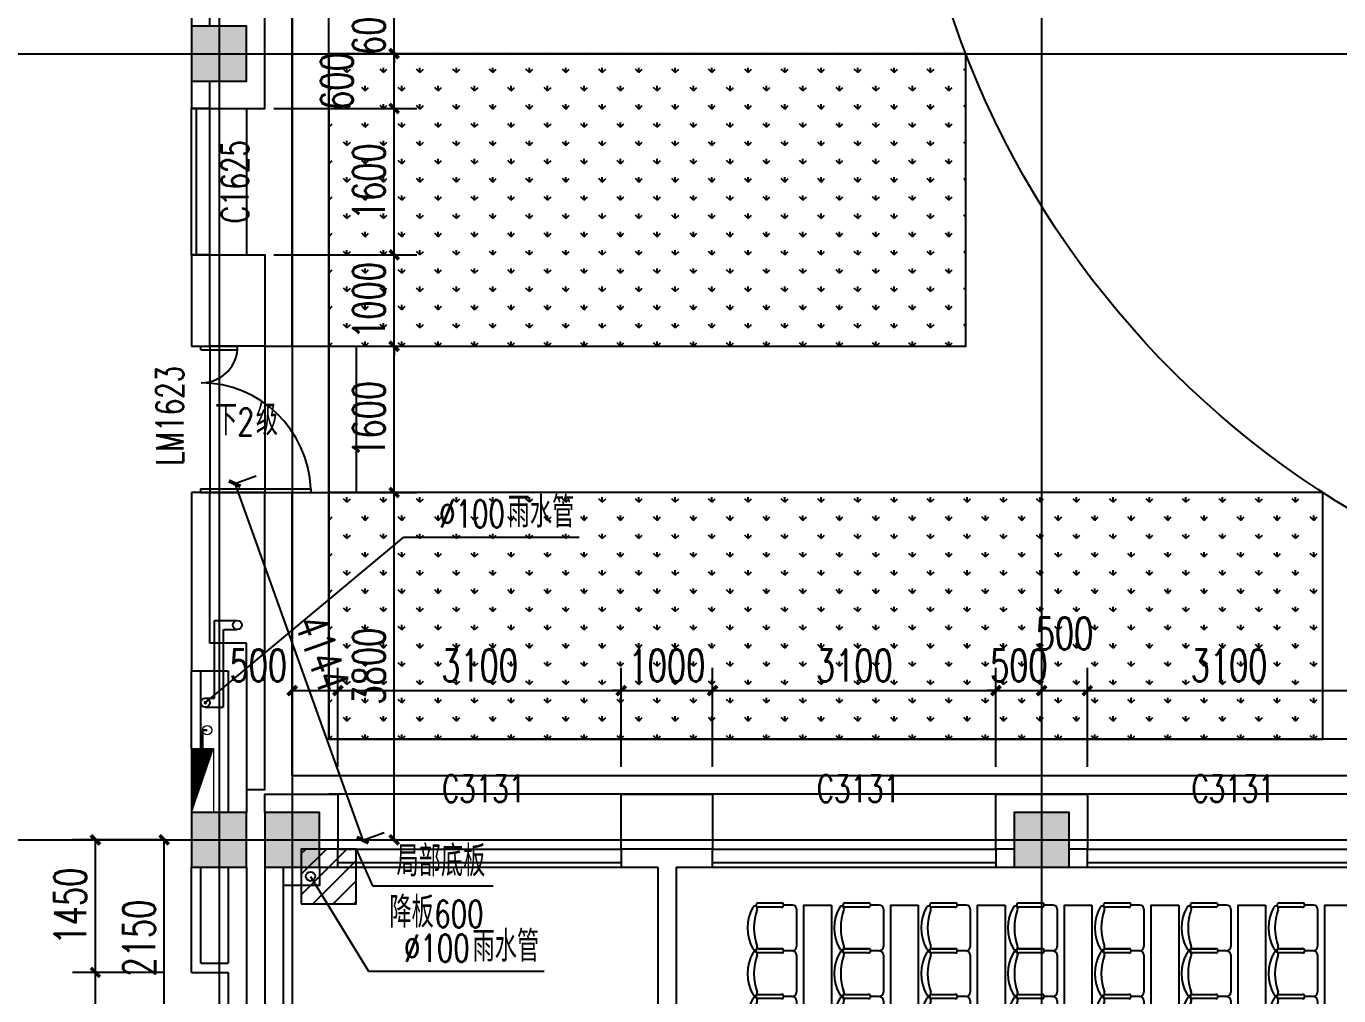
# Model space of a CAD drawing. Header units: millimetres. Extents: x 0 to 118900, y 0 to 84100.
# Drawn here: x 26188 to 40548, y 28085 to 38690 of the extents above; entities that cross this region are included whole.
import ezdxf

# ---------------------------------------------------------------- set-up
doc = ezdxf.new("R2010")
doc.units = ezdxf.units.MM
doc.linetypes.add('DASH', pattern=[0.35, 0.25, -0.1])
doc.linetypes.add('DOTE', pattern=[2.42, 2, -0.2, 0.02, -0.2])
for name, color, linetype in [('0-PAVE', 156, 'Continuous'), ('COLUMN', 2, 'Continuous'), ('DIM_LEAD', 3, 'Continuous'), ('DIM_SYMB', 3, 'Continuous'), ('DOOR', 4, 'Continuous'), ('DOTE', 1, 'DOTE'), ('EVTR', 6, 'Continuous'), ('FACADE OUTER SKIN', 6, 'Continuous'), ('FUR', 36, 'Continuous'), ('PUB_DIM', 3, 'Continuous'), ('PUB_HATCH', 8, 'Continuous'), ('PUB_TEXT', 7, 'Continuous'), ('RD-侧石线', 9, 'Continuous'), ('SEE', 5, 'Continuous'), ('STAIR', 201, 'Continuous'), ('SURFACE', 6, 'Continuous'), ('TREE4', 66, 'Continuous'), ('WALL', 2, 'Continuous'), ('WINDOW', 4, 'Continuous'), ('WINDOW_TEXT', 7, 'Continuous'), ('排水', 7, 'Continuous')]:
    doc.layers.add(name, color=color, linetype=linetype)
for name, color, linetype, lineweight in [('S-XIAO', 30, 'Continuous', 15), ('S-XP', 1, 'Continuous', 30), ('S-XP-lg', 30, 'Continuous', 15)]:
    doc.layers.add(name, color=color, linetype=linetype, lineweight=lineweight)
doc.styles.add('_TCH_DIM', font='SIMPLEX', dxfattribs={"bigfont": 'GBCBIG'})
doc.styles.add('_TCH_WINDOW', font='SIMPLEX', dxfattribs={"height": 3.5, "bigfont": 'GBCBIG'})
doc.styles.add('DIM_FONT', font='SIMPLEX', dxfattribs={"width": 0.7, "bigfont": 'GBCBIG'})
doc.dimstyles.new('_TCH_ARCH&&100', dxfattribs={"dimtxt": 350, "dimasz": 100, "dimexe": 250, "dimexo": 300, "dimgap": 100, "dimtad": 1, "dimdec": 0, "dimzin": 0, "dimdsep": 46, "dimtxsty": 'DIM_FONT', "dimblk": 'ARCHTICK', "dimcen": 0.09, "dimclrt": 7, "dimazin": 2, "dimtfac": 1, "dimtdec": 0, "dimtix": 1, "dimtmove": 2, "dimatfit": 3, "dimldrblk": 'ARCHTICK', "dimfxl": 1, "dimtolj": 1, "dimtzin": 0, "dimarcsym": 0})

# ---------------------------------------------------------------- blocks, each defined once
blk = doc.blocks.new('A$C2A1F14C1')
for p, q in [((0, -170), (0, 170)), ((39, 209), (117, 209)), ((137, 228), (351, 228)), ((351, 189), (137, 189)), ((39, -209), (117, -209)), ((137, -189), (351, -189)), ((351, -228), (137, -228))]:
    blk.add_line(p, q)
for centre, radius, start, end in [((39, 170), 39, 90, 180), ((137, 209), 19.5, 90, 270), ((351, 209), 19.5, 270, 90), ((381, 178), 21.9, 31.8908, 201.2393), ((-116, 0), 506, 340.4246, 19.5754), ((68, 0), 382, 330.2912, 29.7088), ((39, -170), 39, 180, 270), ((137, -209), 19.5, 90, 270), ((351, -209), 19.5, 270, 90), ((381, -178), 21.9, 158.7607, 328.1092)]:
    blk.add_arc(centre, radius, start, end)
blk = doc.blocks.new('80 SEATS')
at = {"layer": 'FUR'}
for points in [[(1068065, 1663756), (1068065, 1662256), (1067765, 1662256), (1067765, 1663756), (1068065, 1663756)], [(1069015, 1663756), (1069015, 1662256), (1068715, 1662256), (1068715, 1663756), (1069015, 1663756)], [(1069965, 1663756), (1069965, 1662256), (1069665, 1662256), (1069665, 1663756), (1069965, 1663756)], [(1070915, 1663756), (1070915, 1662256), (1070615, 1662256), (1070615, 1663756), (1070915, 1663756)], [(1071865, 1663756), (1071865, 1662256), (1071565, 1662256), (1071565, 1663756), (1071865, 1663756)], [(1072815, 1663756), (1072815, 1662256), (1072515, 1662256), (1072515, 1663756), (1072815, 1663756)], [(1073765, 1663756), (1073765, 1662256), (1073465, 1662256), (1073465, 1663756), (1073765, 1663756)], [(1074715, 1663756), (1074715, 1662256), (1074415, 1662256), (1074415, 1663756), (1074715, 1663756)], [(1075665, 1663756), (1075665, 1662256), (1075365, 1662256), (1075365, 1663756), (1075665, 1663756)], [(1069015, 1659356), (1069015, 1661356), (1068715, 1661356), (1068715, 1659356), (1069015, 1659356)], [(1069965, 1659356), (1069965, 1661356), (1069665, 1661356), (1069665, 1659356), (1069965, 1659356)], [(1070915, 1659356), (1070915, 1661356), (1070615, 1661356), (1070615, 1659356), (1070915, 1659356)], [(1071865, 1659356), (1071865, 1661356), (1071565, 1661356), (1071565, 1659356), (1071865, 1659356)], [(1072815, 1659356), (1072815, 1661356), (1072515, 1661356), (1072515, 1659356), (1072815, 1659356)], [(1073765, 1659356), (1073765, 1661356), (1073465, 1661356), (1073465, 1659356), (1073765, 1659356)], [(1074715, 1659356), (1074715, 1661356), (1074415, 1661356), (1074415, 1659356), (1074715, 1659356)], [(1075665, 1659356), (1075665, 1661356), (1075365, 1661356), (1075365, 1659356), (1075665, 1659356)], [(1077565, 1659332), (1077565, 1661379), (1076965, 1661379), (1076965, 1659332), (1077565, 1659332)], [(1069015, 1657456), (1069015, 1658456), (1068715, 1658456), (1068715, 1657456), (1069015, 1657456)], [(1069965, 1656956), (1069965, 1658456), (1069665, 1658456), (1069665, 1656956), (1069965, 1656956)], [(1070915, 1656956), (1070915, 1658456), (1070615, 1658456), (1070615, 1656956), (1070915, 1656956)], [(1071865, 1656956), (1071865, 1658456), (1071565, 1658456), (1071565, 1656956), (1071865, 1656956)], [(1072815, 1656956), (1072815, 1658456), (1072515, 1658456), (1072515, 1656956), (1072815, 1656956)], [(1073765, 1656956), (1073765, 1658456), (1073465, 1658456), (1073465, 1656956), (1073765, 1656956)], [(1074715, 1656956), (1074715, 1658456), (1074415, 1658456), (1074415, 1656956), (1074715, 1656956)], [(1075665, 1656956), (1075665, 1658456), (1075365, 1658456), (1075365, 1656956), (1075665, 1656956)]]:
    blk.add_lwpolyline(points, dxfattribs=at)
for points in [[(1077465, 1662794), (1078465, 1662794), (1078465, 1657917), (1077465, 1657917), (1076965, 1658417), (1076965, 1662294)], [(1078365, 1658356), (1078365, 1662356), (1078465, 1662356), (1078465, 1658356)]]:
    blk.add_lwpolyline(points, close=True, dxfattribs=at)
at = {"layer": 'SEE', "linetype": 'DASH'}
for p, q in [((1078465, 1658356), (1075117, 1664156)), ((1078465, 1662356), (1074976, 1656256))]:
    blk.add_line(p, q, dxfattribs=at)
at = {"layer": 'SEE'}
blk.add_lwpolyline([(1074765, 1658856), (1074765, 1658706), (1074365, 1658706), (1074365, 1659006), (1074765, 1659006), (1074765, 1658856), (1078365, 1659871), (1078365, 1657840)], close=True, dxfattribs=at)
at = {"layer": 'FUR', "extrusion": (0, 0, -1), "xscale": -1.198432564735413, "yscale": 1.198432445181377, "zscale": -1.198432564735413, "rotation": 180}
for p in [(-1067685, 1663506), (-1068635, 1663506), (-1069585, 1663506), (-1070535, 1663506), (-1071485, 1663506), (-1072435, 1663506), (-1073385, 1663506), (-1074335, 1663506), (-1075285, 1663506), (-1067685, 1663006), (-1068635, 1663006), (-1069585, 1663006), (-1070535, 1663006), (-1071485, 1663006), (-1072435, 1663006), (-1073385, 1663006), (-1074335, 1663006), (-1075285, 1663006), (-1067685, 1662506), (-1068635, 1662506), (-1069585, 1662506), (-1070535, 1662506), (-1071485, 1662506), (-1072435, 1662506), (-1073385, 1662506), (-1074335, 1662506), (-1075285, 1662506)]:
    blk.add_blockref('A$C2A1F14C1', p, dxfattribs=at)
at = {"layer": 'FUR', "xscale": -1.198432564735413, "yscale": 1.198432445181377, "zscale": 1.198432564735413}
for p in [(1068635, 1661106), (1069585, 1661106), (1070535, 1661106), (1071485, 1661106), (1072435, 1661106), (1073385, 1661106), (1074335, 1661106), (1075285, 1661106), (1068635, 1660606), (1069585, 1660606), (1070535, 1660606), (1071485, 1660606), (1072435, 1660606), (1073385, 1660606), (1074335, 1660606), (1075285, 1660606), (1068635, 1660106), (1069585, 1660106), (1070535, 1660106), (1071485, 1660106), (1072435, 1660106), (1073385, 1660106), (1074335, 1660106), (1075285, 1660106), (1068635, 1659629), (1069585, 1659629), (1070535, 1659629), (1071485, 1659629), (1072435, 1659629), (1073385, 1659629), (1074335, 1659629), (1075285, 1659629), (1068635, 1658206), (1069585, 1658206), (1070535, 1658206), (1071485, 1658206), (1072435, 1658206), (1073385, 1658206), (1074335, 1658206), (1075285, 1658206), (1068635, 1657706), (1069585, 1657706), (1070535, 1657706), (1071485, 1657706), (1072435, 1657706), (1073385, 1657706), (1074335, 1657706), (1075285, 1657706), (1069585, 1657206), (1070535, 1657206), (1071485, 1657206), (1072435, 1657206), (1073385, 1657206), (1074335, 1657206), (1075285, 1657206)]:
    blk.add_blockref('A$C2A1F14C1', p, dxfattribs=at)
blk = doc.blocks.new('WATER PIPE 05')
at = {"layer": 'EVTR', "ltscale": 20}
for centre in [(519164, 828551), (520314, 826651)]:
    blk.add_circle(centre, 50, dxfattribs=at)
at = {"layer": 'SURFACE', "ltscale": 20}
blk.add_lwpolyline([(520414, 826751), (520414, 826551), (520014, 826551)], dxfattribs=at)
blk = doc.blocks.new('AXIS-NET-07')
at = {"layer": 'DOTE'}
for p, q in [((735344, 1612362.8), (735344, 1540152.8)), ((736144, 1612362.8), (736144, 1540152.8)), ((744344, 1612362.8), (744344, 1540152.8)), ((716444, 1572652.8), (796144, 1572652.8)), ((716444, 1564052.8), (796044, 1564052.8))]:
    blk.add_line(p, q, dxfattribs=at)
blk = doc.blocks.new('_FZH')
blk.add_lwpolyline([(-0.5, -0.5), (0.5, -0.5), (0.5, 0.5), (-0.5, 0.5)], close=True)
at = {"layer": 'PUB_HATCH'}
blk.add_solid([(-0.5, -0.5), (0.5, -0.5), (-0.5, 0.5), (0.5, 0.5)], dxfattribs=at)
blk = doc.blocks.new('$WINLIB2D$00000004')
at = {"color": 0}
for points in [[(-0.5, 0.5), (-0.5, -0.5)], [(-0.5, 0.5), (0.5, 0.5)], [(0.5, -0.5), (0.5, 0.5)], [(-0.5, 0.2406), (0.5, 0.2406)], [(-0.5, -0.5), (0.5, -0.5)]]:
    blk.add_lwpolyline(points, dxfattribs=at)
blk = doc.blocks.new('$DorLib2D$00000225')
at = {"color": 0}
for p, q in [((0.475, -0.0014), (0.475, 0.7521)), ((0.475, 0.7521), (0.5, 0.7521)), ((0.5, -0.0014), (0.5, 0.7521)), ((-0.5, 0), (-0.5, 0.252)), ((-0.475, 0.252), (-0.5, 0.252)), ((-0.475, 0), (-0.475, 0.252)), ((-0.475, 0), (-0.5, 0)), ((0.475, -0.0014), (0.5, -0.0014))]:
    blk.add_line(p, q, dxfattribs=at)
for centre, radius, start, end in [((0.5046, -0.0019), 0.7546, 92.24927, 179.72377), ((-0.5008, 0.0026), 0.2508, 359.78987, 84.09744)]:
    blk.add_arc(centre, radius, start, end, dxfattribs=at)
blk = doc.blocks.new('_ArchTick')
at = {"color": 0, "linetype": 'ByBlock', "const_width": 0.4}
blk.add_lwpolyline([(-0.5, -0.5), (0.5, 0.5)], dxfattribs=at)
blk = doc.blocks.new('*D461')
at = {"layer": 'Defpoints', "color": 0, "transparency": 16777216}
for p in [(27697, 29790), (27998, 29790), (27998, 27640)]:
    blk.add_point(p, dxfattribs=at)
at = {"layer": 'PUB_DIM', "color": 0, "lineweight": -2, "transparency": 16777216}
for p, q in [((27698, 29790), (27447, 29790)), ((27697, 27640), (27697, 29790)), ((27698, 27640), (27447, 27640))]:
    blk.add_line(p, q, dxfattribs=at)
at = {"layer": 'PUB_DIM', "color": 0, "lineweight": -2, "transparency": 16777216, "xscale": 100, "yscale": 100, "zscale": 100}
for p, rotation in [((27697, 29790), 90), ((27697, 27640), 270)]:
    blk.add_blockref('_ArchTick', p, dxfattribs=dict(at, rotation=rotation))
at = {"layer": 'PUB_DIM', "color": 7, "transparency": 16777216, "insert": (27422, 28715), "char_height": 350, "attachment_point": 5, "rotation": 90, "style": 'DIM_FONT'}
blk.add_mtext('\\A1;2150', dxfattribs=at)
blk = doc.blocks.new('*D488')
at = {"layer": 'Defpoints', "color": 0, "transparency": 16777216}
for p in [(28198, 33590), (29869, 29787), (29598, 29690)]:
    blk.add_point(p, dxfattribs=at)
at = {"layer": 'PUB_DIM', "color": 0, "lineweight": -2, "transparency": 16777216}
for p, q in [((28480, 33691), (28705, 33772)), ((28469, 33687), (29869, 29787)), ((29880, 29791), (30105, 29872))]:
    blk.add_line(p, q, dxfattribs=at)
at = {"layer": 'PUB_DIM', "color": 0, "lineweight": -2, "transparency": 16777216, "xscale": 100, "yscale": 100, "zscale": 100}
for p, rotation in [((28469, 33687), 109.746836555789), ((29869, 29787), 289.746836555789)]:
    blk.add_blockref('_ArchTick', p, dxfattribs=dict(at, rotation=rotation))
at = {"layer": 'PUB_DIM', "color": 7, "transparency": 16777216, "insert": (29428, 31830), "char_height": 350, "attachment_point": 5, "rotation": 289.7468, "style": 'DIM_FONT'}
blk.add_mtext('\\A1;4144', dxfattribs=at)
blk = doc.blocks.new('*D489')
at = {"layer": 'Defpoints', "color": 0, "transparency": 16777216}
for p in [(28598, 33590), (30213, 33590), (28598, 29790)]:
    blk.add_point(p, dxfattribs=at)
at = {"layer": 'PUB_DIM', "color": 0, "lineweight": -2, "transparency": 16777216}
for p, q in [((28898, 33590), (30463, 33590)), ((30213, 29790), (30213, 33590)), ((28898, 29790), (30463, 29790))]:
    blk.add_line(p, q, dxfattribs=at)
at = {"layer": 'PUB_DIM', "color": 0, "lineweight": -2, "transparency": 16777216, "xscale": 100, "yscale": 100, "zscale": 100}
for p, rotation in [((30213, 33590), 90), ((30213, 29790), 270)]:
    blk.add_blockref('_ArchTick', p, dxfattribs=dict(at, rotation=rotation))
at = {"layer": 'PUB_DIM', "color": 7, "transparency": 16777216, "insert": (29938, 31690), "char_height": 350, "attachment_point": 5, "rotation": 90, "style": 'DIM_FONT'}
blk.add_mtext('\\A1;3800', dxfattribs=at)
blk = doc.blocks.new('*D490')
at = {"layer": 'Defpoints', "color": 0, "transparency": 16777216}
for p in [(28598, 35190), (30213, 35190), (28598, 33590)]:
    blk.add_point(p, dxfattribs=at)
at = {"layer": 'PUB_DIM', "color": 0, "lineweight": -2, "transparency": 16777216}
for p, q in [((28898, 35190), (30463, 35190)), ((30213, 33590), (30213, 35190)), ((28898, 33590), (30463, 33590))]:
    blk.add_line(p, q, dxfattribs=at)
at = {"layer": 'PUB_DIM', "color": 0, "lineweight": -2, "transparency": 16777216, "xscale": 100, "yscale": 100, "zscale": 100}
for p, rotation in [((30213, 35190), 90), ((30213, 33590), 270)]:
    blk.add_blockref('_ArchTick', p, dxfattribs=dict(at, rotation=rotation))
at = {"layer": 'PUB_DIM', "color": 7, "transparency": 16777216, "insert": (29938, 34390), "char_height": 350, "attachment_point": 5, "rotation": 90, "style": 'DIM_FONT'}
blk.add_mtext('\\A1;1600', dxfattribs=at)
blk = doc.blocks.new('*D491')
at = {"layer": 'Defpoints', "color": 0, "transparency": 16777216}
for p in [(28598, 36190), (30213, 36190), (28598, 35190)]:
    blk.add_point(p, dxfattribs=at)
at = {"layer": 'PUB_DIM', "color": 0, "lineweight": -2, "transparency": 16777216}
for p, q in [((28898, 36190), (30463, 36190)), ((30213, 36190), (30213, 36290)), ((30213, 35190), (30213, 36190)), ((28898, 35190), (30463, 35190)), ((30213, 35190), (30213, 35090))]:
    blk.add_line(p, q, dxfattribs=at)
at = {"layer": 'PUB_DIM', "color": 0, "lineweight": -2, "transparency": 16777216, "xscale": 100, "yscale": 100, "zscale": 100}
for p, rotation in [((30213, 36190), 270), ((30213, 35190), 90)]:
    blk.add_blockref('_ArchTick', p, dxfattribs=dict(at, rotation=rotation))
at = {"layer": 'PUB_DIM', "color": 7, "transparency": 16777216, "insert": (29938, 35690), "char_height": 350, "attachment_point": 5, "rotation": 90, "style": 'DIM_FONT'}
blk.add_mtext('\\A1;1000', dxfattribs=at)
blk = doc.blocks.new('*D492')
at = {"layer": 'Defpoints', "color": 0, "transparency": 16777216}
for p in [(28598, 37790), (30213, 37790), (28598, 36190)]:
    blk.add_point(p, dxfattribs=at)
at = {"layer": 'PUB_DIM', "color": 0, "lineweight": -2, "transparency": 16777216}
for p, q in [((28898, 37790), (30463, 37790)), ((30213, 36190), (30213, 37790)), ((28898, 36190), (30463, 36190))]:
    blk.add_line(p, q, dxfattribs=at)
at = {"layer": 'PUB_DIM', "color": 0, "lineweight": -2, "transparency": 16777216, "xscale": 100, "yscale": 100, "zscale": 100}
for p, rotation in [((30213, 37790), 90), ((30213, 36190), 270)]:
    blk.add_blockref('_ArchTick', p, dxfattribs=dict(at, rotation=rotation))
at = {"layer": 'PUB_DIM', "color": 7, "transparency": 16777216, "insert": (29938, 36990), "char_height": 350, "attachment_point": 5, "rotation": 90, "style": 'DIM_FONT'}
blk.add_mtext('\\A1;1600', dxfattribs=at)
blk = doc.blocks.new('*D493')
at = {"layer": 'Defpoints', "color": 0, "transparency": 16777216}
for p in [(28598, 38390), (30213, 38390), (28598, 37790)]:
    blk.add_point(p, dxfattribs=at)
at = {"layer": 'PUB_DIM', "color": 0, "lineweight": -2, "transparency": 16777216}
for p, q in [((28898, 38390), (30463, 38390)), ((30213, 37790), (30213, 38390)), ((28898, 37790), (30463, 37790))]:
    blk.add_line(p, q, dxfattribs=at)
at = {"layer": 'PUB_DIM', "color": 0, "lineweight": -2, "transparency": 16777216, "xscale": 100, "yscale": 100, "zscale": 100}
for p, rotation in [((30213, 38390), 90), ((30213, 37790), 270)]:
    blk.add_blockref('_ArchTick', p, dxfattribs=dict(at, rotation=rotation))
at = {"layer": 'PUB_DIM', "color": 7, "transparency": 16777216, "insert": (29588, 38090), "char_height": 350, "attachment_point": 5, "rotation": 90, "style": 'DIM_FONT'}
blk.add_mtext('\\A1;600', dxfattribs=at)
blk = doc.blocks.new('*D494')
at = {"layer": 'Defpoints', "color": 0, "transparency": 16777216}
for p in [(28598, 38990), (30213, 38990), (28598, 38390)]:
    blk.add_point(p, dxfattribs=at)
at = {"layer": 'PUB_DIM', "color": 0, "lineweight": -2, "transparency": 16777216}
for p, q in [((30213, 38990), (30213, 39090)), ((28898, 38990), (30463, 38990)), ((30213, 38390), (30213, 38990)), ((28898, 38390), (30463, 38390)), ((30213, 38390), (30213, 38290))]:
    blk.add_line(p, q, dxfattribs=at)
at = {"layer": 'PUB_DIM', "color": 0, "lineweight": -2, "transparency": 16777216, "xscale": 100, "yscale": 100, "zscale": 100}
for p, rotation in [((30213, 38990), 270), ((30213, 38390), 90)]:
    blk.add_blockref('_ArchTick', p, dxfattribs=dict(at, rotation=rotation))
at = {"layer": 'PUB_DIM', "color": 7, "transparency": 16777216, "insert": (29938, 38690), "char_height": 350, "attachment_point": 5, "rotation": 90, "style": 'DIM_FONT'}
blk.add_mtext('\\A1;600', dxfattribs=at)
blk = doc.blocks.new('*D514')
at = {"layer": 'Defpoints', "color": 0, "transparency": 16777216}
for p in [(26945, 28340), (27998, 28340), (27998, 23040)]:
    blk.add_point(p, dxfattribs=at)
at = {"layer": 'PUB_DIM', "color": 0, "lineweight": -2, "transparency": 16777216}
for p, q in [((27698, 28340), (26695, 28340)), ((26945, 23040), (26945, 28340)), ((27698, 23040), (26695, 23040))]:
    blk.add_line(p, q, dxfattribs=at)
at = {"layer": 'PUB_DIM', "color": 0, "lineweight": -2, "transparency": 16777216, "xscale": 100, "yscale": 100, "zscale": 100}
for p, rotation in [((26945, 28340), 90), ((26945, 23040), 270)]:
    blk.add_blockref('_ArchTick', p, dxfattribs=dict(at, rotation=rotation))
at = {"layer": 'PUB_DIM', "color": 7, "transparency": 16777216, "insert": (26670, 25690), "char_height": 350, "attachment_point": 5, "rotation": 90, "style": 'DIM_FONT'}
blk.add_mtext('\\A1;5300', dxfattribs=at)
blk = doc.blocks.new('*D515')
at = {"layer": 'Defpoints', "color": 0, "transparency": 16777216}
for p in [(26945, 29790), (27998, 29790), (27998, 28340)]:
    blk.add_point(p, dxfattribs=at)
at = {"layer": 'PUB_DIM', "color": 0, "lineweight": -2, "transparency": 16777216}
for p, q in [((27698, 29790), (26695, 29790)), ((26945, 28340), (26945, 29790)), ((27698, 28340), (26695, 28340))]:
    blk.add_line(p, q, dxfattribs=at)
at = {"layer": 'PUB_DIM', "color": 0, "lineweight": -2, "transparency": 16777216, "xscale": 100, "yscale": 100, "zscale": 100}
for p, rotation in [((26945, 29790), 90), ((26945, 28340), 270)]:
    blk.add_blockref('_ArchTick', p, dxfattribs=dict(at, rotation=rotation))
at = {"layer": 'PUB_DIM', "color": 7, "transparency": 16777216, "insert": (26670, 29065), "char_height": 350, "attachment_point": 5, "rotation": 90, "style": 'DIM_FONT'}
blk.add_mtext('\\A1;1450', dxfattribs=at)
blk = doc.blocks.new('*D680')
at = {"layer": 'Defpoints', "color": 0, "transparency": 16777216}
for p in [(29598, 31423), (29098, 30290), (29598, 30290)]:
    blk.add_point(p, dxfattribs=at)
at = {"layer": 'PUB_DIM', "color": 0, "lineweight": -2, "transparency": 16777216}
for p, q in [((29098, 30590), (29098, 31673)), ((29598, 30590), (29598, 31673)), ((29098, 31423), (29598, 31423))]:
    blk.add_line(p, q, dxfattribs=at)
at = {"layer": 'PUB_DIM', "color": 0, "lineweight": -2, "transparency": 16777216, "xscale": 100, "yscale": 100, "zscale": 100, "rotation": 180}
blk.add_blockref('_ArchTick', (29098, 31423), dxfattribs=at)
at = {"layer": 'PUB_DIM', "color": 0, "lineweight": -2, "transparency": 16777216, "xscale": 100, "yscale": 100, "zscale": 100}
blk.add_blockref('_ArchTick', (29598, 31423), dxfattribs=at)
at = {"layer": 'PUB_DIM', "color": 7, "transparency": 16777216, "insert": (28728, 31698), "char_height": 350, "attachment_point": 5, "style": 'DIM_FONT'}
blk.add_mtext('\\A1;500', dxfattribs=at)
blk = doc.blocks.new('*D681')
at = {"layer": 'Defpoints', "color": 0, "transparency": 16777216}
for p in [(32698, 31423), (29598, 30290), (32698, 30290)]:
    blk.add_point(p, dxfattribs=at)
at = {"layer": 'PUB_DIM', "color": 0, "lineweight": -2, "transparency": 16777216}
for p, q in [((29598, 30590), (29598, 31673)), ((32698, 30590), (32698, 31673)), ((29598, 31423), (32698, 31423))]:
    blk.add_line(p, q, dxfattribs=at)
at = {"layer": 'PUB_DIM', "color": 0, "lineweight": -2, "transparency": 16777216, "xscale": 100, "yscale": 100, "zscale": 100, "rotation": 180}
blk.add_blockref('_ArchTick', (29598, 31423), dxfattribs=at)
at = {"layer": 'PUB_DIM', "color": 0, "lineweight": -2, "transparency": 16777216, "xscale": 100, "yscale": 100, "zscale": 100}
blk.add_blockref('_ArchTick', (32698, 31423), dxfattribs=at)
at = {"layer": 'PUB_DIM', "color": 7, "transparency": 16777216, "insert": (31148, 31698), "char_height": 350, "attachment_point": 5, "style": 'DIM_FONT'}
blk.add_mtext('\\A1;3100', dxfattribs=at)
blk = doc.blocks.new('*D682')
at = {"layer": 'Defpoints', "color": 0, "transparency": 16777216}
for p in [(33698, 31423), (32698, 30290), (33698, 30290)]:
    blk.add_point(p, dxfattribs=at)
at = {"layer": 'PUB_DIM', "color": 0, "lineweight": -2, "transparency": 16777216}
for p, q in [((32698, 30590), (32698, 31673)), ((33698, 30590), (33698, 31673)), ((32698, 31423), (32598, 31423)), ((32698, 31423), (33698, 31423)), ((33698, 31423), (33798, 31423))]:
    blk.add_line(p, q, dxfattribs=at)
at = {"layer": 'PUB_DIM', "color": 0, "lineweight": -2, "transparency": 16777216, "xscale": 100, "yscale": 100, "zscale": 100}
blk.add_blockref('_ArchTick', (32698, 31423), dxfattribs=at)
at = {"layer": 'PUB_DIM', "color": 0, "lineweight": -2, "transparency": 16777216, "xscale": 100, "yscale": 100, "zscale": 100, "rotation": 180}
blk.add_blockref('_ArchTick', (33698, 31423), dxfattribs=at)
at = {"layer": 'PUB_DIM', "color": 7, "transparency": 16777216, "insert": (33198, 31698), "char_height": 350, "attachment_point": 5, "style": 'DIM_FONT'}
blk.add_mtext('\\A1;1000', dxfattribs=at)
blk = doc.blocks.new('*D683')
at = {"layer": 'Defpoints', "color": 0, "transparency": 16777216}
for p in [(36798, 31423), (33698, 30290), (36798, 30290)]:
    blk.add_point(p, dxfattribs=at)
at = {"layer": 'PUB_DIM', "color": 0, "lineweight": -2, "transparency": 16777216}
for p, q in [((33698, 30590), (33698, 31673)), ((36798, 30590), (36798, 31673)), ((33698, 31423), (36798, 31423))]:
    blk.add_line(p, q, dxfattribs=at)
at = {"layer": 'PUB_DIM', "color": 0, "lineweight": -2, "transparency": 16777216, "xscale": 100, "yscale": 100, "zscale": 100, "rotation": 180}
blk.add_blockref('_ArchTick', (33698, 31423), dxfattribs=at)
at = {"layer": 'PUB_DIM', "color": 0, "lineweight": -2, "transparency": 16777216, "xscale": 100, "yscale": 100, "zscale": 100}
blk.add_blockref('_ArchTick', (36798, 31423), dxfattribs=at)
at = {"layer": 'PUB_DIM', "color": 7, "transparency": 16777216, "insert": (35248, 31698), "char_height": 350, "attachment_point": 5, "style": 'DIM_FONT'}
blk.add_mtext('\\A1;3100', dxfattribs=at)
blk = doc.blocks.new('*D684')
at = {"layer": 'Defpoints', "color": 0, "transparency": 16777216}
for p in [(37298, 31423), (36798, 30290), (37298, 30290)]:
    blk.add_point(p, dxfattribs=at)
at = {"layer": 'PUB_DIM', "color": 0, "lineweight": -2, "transparency": 16777216}
for p, q in [((36798, 30590), (36798, 31673)), ((37298, 30590), (37298, 31673)), ((36798, 31423), (36698, 31423)), ((36798, 31423), (37298, 31423)), ((37298, 31423), (37398, 31423))]:
    blk.add_line(p, q, dxfattribs=at)
at = {"layer": 'PUB_DIM', "color": 0, "lineweight": -2, "transparency": 16777216, "xscale": 100, "yscale": 100, "zscale": 100}
blk.add_blockref('_ArchTick', (36798, 31423), dxfattribs=at)
at = {"layer": 'PUB_DIM', "color": 0, "lineweight": -2, "transparency": 16777216, "xscale": 100, "yscale": 100, "zscale": 100, "rotation": 180}
blk.add_blockref('_ArchTick', (37298, 31423), dxfattribs=at)
at = {"layer": 'PUB_DIM', "color": 7, "transparency": 16777216, "insert": (37048, 31698), "char_height": 350, "attachment_point": 5, "style": 'DIM_FONT'}
blk.add_mtext('\\A1;500', dxfattribs=at)
blk = doc.blocks.new('*D685')
at = {"layer": 'Defpoints', "color": 0, "transparency": 16777216}
for p in [(37798, 31423), (37298, 30290), (37798, 30290)]:
    blk.add_point(p, dxfattribs=at)
at = {"layer": 'PUB_DIM', "color": 0, "lineweight": -2, "transparency": 16777216}
for p, q in [((37298, 30590), (37298, 31673)), ((37798, 30590), (37798, 31673)), ((37298, 31423), (37798, 31423))]:
    blk.add_line(p, q, dxfattribs=at)
at = {"layer": 'PUB_DIM', "color": 0, "lineweight": -2, "transparency": 16777216, "xscale": 100, "yscale": 100, "zscale": 100, "rotation": 180}
blk.add_blockref('_ArchTick', (37298, 31423), dxfattribs=at)
at = {"layer": 'PUB_DIM', "color": 0, "lineweight": -2, "transparency": 16777216, "xscale": 100, "yscale": 100, "zscale": 100}
blk.add_blockref('_ArchTick', (37798, 31423), dxfattribs=at)
at = {"layer": 'PUB_DIM', "color": 7, "transparency": 16777216, "insert": (37548, 32048), "char_height": 350, "attachment_point": 5, "style": 'DIM_FONT'}
blk.add_mtext('\\A1;500', dxfattribs=at)
blk = doc.blocks.new('*D686')
at = {"layer": 'Defpoints', "color": 0, "transparency": 16777216}
for p in [(40898, 31423), (37798, 30290), (40898, 30290)]:
    blk.add_point(p, dxfattribs=at)
at = {"layer": 'PUB_DIM', "color": 0, "lineweight": -2, "transparency": 16777216}
for p, q in [((37798, 30590), (37798, 31673)), ((40898, 30590), (40898, 31673)), ((37798, 31423), (40898, 31423))]:
    blk.add_line(p, q, dxfattribs=at)
at = {"layer": 'PUB_DIM', "color": 0, "lineweight": -2, "transparency": 16777216, "xscale": 100, "yscale": 100, "zscale": 100, "rotation": 180}
blk.add_blockref('_ArchTick', (37798, 31423), dxfattribs=at)
at = {"layer": 'PUB_DIM', "color": 0, "lineweight": -2, "transparency": 16777216, "xscale": 100, "yscale": 100, "zscale": 100}
blk.add_blockref('_ArchTick', (40898, 31423), dxfattribs=at)
at = {"layer": 'PUB_DIM', "color": 7, "transparency": 16777216, "insert": (39348, 31698), "char_height": 350, "attachment_point": 5, "style": 'DIM_FONT'}
blk.add_mtext('\\A1;3100', dxfattribs=at)

msp = doc.modelspace()

# ---------------------------------------------------------------- hatches: boundary and pattern name
at = {"layer": 'S-XIAO', "linetype": 'Continuous'}
h = msp.add_hatch(dxfattribs=at)
h.set_pattern_fill('ANSI31', color=256, scale=10, angle=90, style=0)
h.set_pattern_definition([(135.00000133, (-364278.9914, 61719.8638), (-0.883883456, -0.883883497), [])])
h.paths.add_polyline_path([(27997.6, 30089.9), (27997.6, 30789.9), (28237.6, 30789.9)])
at = {"layer": 'STAIR'}
h = msp.add_hatch(dxfattribs=at)
h.set_pattern_fill('ANSI31', color=256, scale=100, style=0)
h.set_pattern_definition([(45, (29197.56, 29189.89), (-112.253, 112.253), [])])
h.paths.add_polyline_path([(29197.6, 29089.9), (29797.6, 29089.9), (29797.6, 29689.9), (29197.6, 29689.9)])
at = {"layer": 'TREE4'}
h = msp.add_hatch(dxfattribs=at)
h.set_pattern_fill('GRASS', color=256, scale=100, style=0)
h.set_pattern_definition([(90, (29497.56, 35189.89), (-199.559, 199.559), [52.916, -346.202]), (45, (29497.56, 35189.9), (-199.559, 199.559), [52.916, -229.303]), (135, (29497.56, 35189.9), (-199.559, -199.559), [52.916, -229.303])])
h.paths.add_polyline_path([(36468.9, 38389.9), (29497.6, 38389.9), (29497.6, 35189.9), (36468.9, 35189.9)])
h = msp.add_hatch(dxfattribs=at)
h.set_pattern_fill('GRASS', color=256, scale=100, style=0)
h.set_pattern_definition([(90, (29497.56, 30889.89), (-199.559, 199.559), [52.916, -346.202]), (45, (29497.56, 30889.9), (-199.559, 199.559), [52.916, -229.303]), (135, (29497.56, 30889.9), (-199.559, -199.559), [52.916, -229.303])])
h.paths.add_polyline_path([(40372.4, 33589.9), (29497.6, 33589.9), (29497.6, 30889.9), (40372.4, 30889.9)])

# ---------------------------------------------------------------- linework, layer by layer
at = {"layer": '0-PAVE', "ltscale": 20}
msp.add_line((28797.6, 35189.9), (29497.6, 35189.9), dxfattribs=at)
for points in [[(29497.6, 35189.9), (29497.6, 33589.9)], [(29797.6, 35189.9), (29797.6, 33589.9)], [(28797.6, 33589.9), (29497.6, 33589.9)]]:
    msp.add_lwpolyline(points, dxfattribs=at)
at = {"layer": 'COLUMN'}
for p, q in [((27997.6, 31939.9), (27997.6, 31639.9)), ((28597.6, 31939.9), (28197.6, 31939.9)), ((28597.6, 31639.9), (28597.6, 31939.9)), ((27997.6, 31639.9), (28397.6, 31639.9))]:
    msp.add_line(p, q, dxfattribs=at)
at = {"layer": 'DIM_LEAD'}
for p, q in [((28147.6, 31289.9), (30319, 33101.8)), ((30319, 33101.8), (32238.1, 33101.8)), ((29797.6, 29689.9), (29975.5, 29285.3)), ((29297.6, 29389.9), (29934.2, 28352.3)), ((29975.5, 29285.3), (31297.2, 29285.3)), ((29934.2, 28352.3), (31853.2, 28352.3))]:
    msp.add_line(p, q, dxfattribs=at)
at = {"layer": 'DIM_LEAD', "const_width": 20}
msp.add_lwpolyline([(28139.9, 31283.5, 1), (28155.2, 31296.3, 1)], format="xyb", close=True, dxfattribs=at)
at = {"layer": 'DIM_SYMB'}
msp.add_lwpolyline([(29009.6, 34389.9, 0, 0, 0), (29497.6, 34389.9, 80, 0, 0), (29797.6, 34389.9, 0, 0, 0)], format="xyseb", dxfattribs=at)
at = {"layer": 'DOOR'}
msp.add_line((28197.6, 35189.9), (28197.6, 33589.9), dxfattribs=at)
at = {"layer": 'EVTR', "linetype": 'DASH'}
for points in [[(28147.6, 31339.9), (28247.6, 31339.9), (28247.6, 32189.9), (28497.6, 32189.9)], [(28147.6, 31239.9), (28347.6, 31239.9), (28347.6, 32089.9), (28497.6, 32089.9)]]:
    msp.add_lwpolyline(points, dxfattribs=at)
at = {"layer": 'EVTR', "ltscale": 20}
for centre in [(28497.6, 32139.9), (28147.6, 31289.9)]:
    msp.add_circle(centre, 50, dxfattribs=at)
at = {"layer": 'FACADE OUTER SKIN', "ltscale": 20}
for points in [[(28197.6, 37789.9), (28797.6, 37789.9), (28797.6, 38989.9), (28197.6, 38989.9)], [(28197.6, 36189.9), (28797.6, 36189.9), (28797.6, 35189.9), (28197.6, 35189.9)], [(28597.6, 30339.9), (28797.6, 30339.9), (28797.6, 33589.9), (28197.6, 33589.9)], [(28797.6, 30089.9), (28797.6, 30289.9), (29597.6, 30289.9), (29597.6, 29689.9)], [(32697.6, 29689.9), (32697.6, 30289.9), (33697.6, 30289.9), (33697.6, 29689.9)], [(36797.6, 29689.9), (36797.6, 30289.9), (37797.6, 30289.9), (37797.6, 29689.9)]]:
    msp.add_lwpolyline(points, dxfattribs=at)
at = {"layer": 'RD-侧石线'}
msp.add_lwpolyline([(45797.6, 31989.5, -1.9943997), (55387.6, 44832.1, 0.3382133), (66964.7, 35989.5), (81497.7, 35989.5, 0.4142115), (93497.6, 47989.5), (93497.6, 83100)], format="xyb", dxfattribs=at)
at = {"layer": 'S-XIAO', "linetype": 'Continuous'}
msp.add_lwpolyline([(27997.6, 30089.9), (27997.6, 30789.9), (28237.6, 30789.9), (28237.6, 30089.9)], close=True, dxfattribs=at)
at = {"layer": 'S-XP'}
msp.add_lwpolyline([(28167.6, 30989.9), (28117.6, 30989.9), (28117.6, 30789.9)], dxfattribs=at)
at = {"layer": 'S-XP-lg'}
msp.add_circle((28167.6, 30989.9), 50, dxfattribs=at)
at = {"layer": 'SEE', "ltscale": 20}
for points in [[(28597.6, 37789.9), (28597.6, 36189.9)], [(69597.6, 30289.9), (29497.6, 30289.9)]]:
    msp.add_lwpolyline(points, dxfattribs=at)
at = {"layer": 'STAIR', "linetype": 'DASH'}
msp.add_lwpolyline([(28797.6, 35189.9), (28797.6, 33589.9)], dxfattribs=at)
at = {"layer": 'STAIR'}
msp.add_lwpolyline([(29197.6, 29089.9), (29797.6, 29089.9), (29797.6, 29689.9), (29197.6, 29689.9)], close=True, dxfattribs=at)
at = {"layer": 'TREE4'}
for points in [[(36468.9, 38389.9), (29497.6, 38389.9), (29497.6, 35189.9), (36468.9, 35189.9)], [(40372.4, 33589.9), (29497.6, 33589.9), (29497.6, 30889.9), (40372.4, 30889.9)]]:
    msp.add_lwpolyline(points, close=True, dxfattribs=at)
at = {"layer": 'WALL'}
for p, q in [((27997.6, 38989.9), (27997.6, 38689.9)), ((28197.6, 38689.9), (28197.6, 38989.9)), ((27997.6, 38089.9), (27997.6, 37789.9)), ((28197.6, 37789.9), (28197.6, 38089.9)), ((27997.6, 37789.9), (28197.6, 37789.9)), ((27997.6, 36189.9), (27997.6, 35189.9)), ((28197.6, 36189.9), (27997.6, 36189.9)), ((28197.6, 35189.9), (28197.6, 36189.9)), ((27997.6, 35189.9), (28197.6, 35189.9)), ((28197.6, 33589.9), (27997.6, 33589.9)), ((27997.6, 33589.9), (27997.6, 31939.9)), ((28197.6, 31939.9), (28197.6, 33589.9)), ((28397.6, 31639.9), (28397.6, 30089.9)), ((28597.6, 31639.9), (28597.6, 30089.9)), ((29597.6, 29689.9), (29397.6, 29689.9)), ((29597.6, 29489.9), (29597.6, 29689.9)), ((33197.6, 29689.9), (32697.6, 29689.9)), ((32697.6, 29689.9), (32697.6, 29489.9)), ((33697.6, 29689.9), (33197.6, 29689.9)), ((33697.6, 29489.9), (33697.6, 29689.9)), ((36997.6, 29689.9), (36797.6, 29689.9)), ((36797.6, 29689.9), (36797.6, 29489.9)), ((37797.6, 29689.9), (37597.6, 29689.9)), ((37797.6, 29489.9), (37797.6, 29689.9)), ((27997.6, 28339.9), (27997.6, 29489.9)), ((28097.6, 28439.9), (28097.6, 29489.9)), ((28397.6, 29489.9), (28397.6, 28439.9)), ((28597.6, 29489.9), (28597.6, 28439.9)), ((28797.6, 29489.9), (28797.6, 24589.9)), ((28997.6, 29489.9), (28997.6, 24689.9)), ((29397.6, 29489.9), (29597.6, 29489.9)), ((32697.6, 29489.9), (33097.6, 29489.9)), ((33097.6, 29489.9), (33097.6, 24689.9)), ((33297.6, 29489.9), (33697.6, 29489.9)), ((33297.6, 29489.9), (33297.6, 24589.9)), ((36797.6, 29489.9), (36997.6, 29489.9)), ((37597.6, 29489.9), (37797.6, 29489.9)), ((28097.6, 28439.9), (28397.6, 28439.9)), ((28597.6, 28439.9), (28597.6, 23039.9)), ((27997.6, 28339.9), (28397.6, 28339.9)), ((28397.6, 28339.9), (28397.6, 23039.9))]:
    msp.add_line(p, q, dxfattribs=at)
for points in [[(27997.6, 30789.9), (27997.6, 31639.9)], [(28097.6, 30789.9), (28097.6, 31639.9)]]:
    msp.add_lwpolyline(points, dxfattribs=at)
at = {"layer": '排水'}
for points in [[(70597.6, 30889.9), (29497.6, 30889.9), (29497.6, 54489.9), (67997.6, 54489.9), (67997.6, 37289.9), (87597.1, 37289.9), (87597.1, 76689.9), (61397.6, 76689.9), (61397.6, 76289.9), (87197.1, 76289.9), (87197.1, 37689.9), (68397.6, 37689.9), (68397.6, 54889.9), (29097.6, 54889.9), (29097.6, 51789.9)], [(29097.6, 35189.9), (29097.6, 50189.9)], [(70597.6, 30489.9), (29097.6, 30489.9), (29097.6, 33589.9)]]:
    msp.add_lwpolyline(points, dxfattribs=at)

# ---------------------------------------------------------------- block references
at = {"layer": 'COLUMN', "xscale": 599.9999998421408, "yscale": 600, "zscale": 600, "rotation": 359.9999999885719}
msp.add_blockref('_FZH', (28297.6, 38389.9), dxfattribs=at)
at = {"layer": 'COLUMN', "xscale": 600, "yscale": 600, "zscale": 600}
for p in [(28297.6, 29789.9), (29097.6, 29789.9), (37297.6, 29789.9)]:
    msp.add_blockref('_FZH', p, dxfattribs=at)
at = {"layer": 'DOOR'}
ref = msp.add_blockref('$DorLib2D$00000225', (28097.6, 34389.9), dxfattribs=dict(at, xscale=1600, yscale=1600, zscale=1600, rotation=270))
ref.add_attrib('A', 'LM1623', (27908.8, 33885.5), dxfattribs={"layer": 'WINDOW_TEXT', "ltscale": 20, "height": 297.5, "rotation": 90, "style": '_TCH_WINDOW', "width": 0.705882})
at = {"layer": 'DOTE'}
msp.add_blockref('AXIS-NET-07', (-707046.5, -1534262.9), dxfattribs=at)
at = {"layer": 'SEE'}
msp.add_blockref('80 SEATS', (-1033067.7, -1634679.6), dxfattribs=at)
at = {"layer": 'SURFACE'}
msp.add_blockref('WATER PIPE 05', (-491016, -797261.1), dxfattribs=at)
at = {"layer": 'WINDOW'}
ref = msp.add_blockref('$WINLIB2D$00000004', (28097.6, 36989.9), dxfattribs=dict(at, xscale=-1600, yscale=-200, zscale=-1600, rotation=270))
ref.add_attrib('A', 'C1625', (28621.3, 36534.9), dxfattribs={"layer": 'WINDOW_TEXT', "ltscale": 20, "height": 297.5, "rotation": 90, "style": '_TCH_WINDOW', "width": 0.705882})
ref = msp.add_blockref('$WINLIB2D$00000004', (31147.6, 29589.9), dxfattribs=dict(at, xscale=-3100, yscale=200, zscale=-3100, rotation=180))
ref.add_attrib('A', 'C3131', (30737.6, 30200.9), dxfattribs={"layer": 'WINDOW_TEXT', "ltscale": 20, "height": 297.5, "style": '_TCH_WINDOW', "width": 0.705882})
ref = msp.add_blockref('$WINLIB2D$00000004', (35247.6, 29589.9), dxfattribs=dict(at, xscale=-3100, yscale=200, zscale=-3100, rotation=180))
ref.add_attrib('A', 'C3131', (34837.6, 30200.9), dxfattribs={"layer": 'WINDOW_TEXT', "ltscale": 20, "height": 297.5, "style": '_TCH_WINDOW', "width": 0.705882})
ref = msp.add_blockref('$WINLIB2D$00000004', (39347.6, 29589.9), dxfattribs=dict(at, xscale=-3100, yscale=200, zscale=-3100, rotation=180.000000000013))
ref.add_attrib('A', 'C3131', (38937.6, 30200.9), dxfattribs={"layer": 'WINDOW_TEXT', "ltscale": 20, "height": 297.5, "style": '_TCH_WINDOW', "width": 0.705882})

# ---------------------------------------------------------------- texts
at = {"layer": 'PUB_TEXT', "style": '_TCH_DIM'}
for s, height, p in [('下', 337.6, (28254.1, 34214.9)), ('级', 337.6, (28699.8, 34214.9)), ('雨水管', 337.59, (31455.4, 33206.8)), ('局部底板', 337.59, (30239, 29390.3)), ('降板', 337.59, (30160.7, 28830.3)), ('雨水管', 337.59, (31070.6, 28457.3))]:
    msp.add_text(s, height=height, dxfattribs=at).set_placement(p)
at = {"layer": 'PUB_TEXT', "style": '_TCH_DIM', "width": 0.705882}
for s, p in [('2', (28499.8, 34214.9)), ('%%c100', (30705.4, 33206.8)), ('600', (30652.2, 28830.3)), ('%%c100', (30320.6, 28457.3))]:
    msp.add_text(s, height=297.5, dxfattribs=at).set_placement(p)

# ---------------------------------------------------------------- dimensions: what is measured, and where the dimension line sits
at = {"layer": 'PUB_DIM'}
for p1, p2, distance, picture, middle in [((28597.6, 38389.9), (28597.6, 38989.9), -1615.9, '*D494', (29938.5, 38689.9)), ((28597.6, 36189.9), (28597.6, 37789.9), -1615.9, '*D492', (29938.5, 36989.9)), ((28597.6, 35189.9), (28597.6, 36189.9), -1615.9, '*D491', (29938.5, 35689.9)), ((28597.6, 33589.9), (28597.6, 35189.9), -1615.9, '*D490', (29938.5, 34389.9)), ((28197.6, 33589.9), (29597.6, 29689.9), 288.9, '*D488', (29428.3, 31830.4)), ((28597.6, 29789.9), (28597.6, 33589.9), -1615.9, '*D489', (29938.5, 31689.9)), ((29597.6, 30289.9), (32697.6, 30289.9), 1132.7, '*D681', (31147.6, 31697.6)), ((32697.6, 30289.9), (33697.6, 30289.9), 1132.7, '*D682', (33197.6, 31697.6)), ((33697.6, 30289.9), (36797.6, 30289.9), 1132.7, '*D683', (35247.6, 31697.6)), ((36797.6, 30289.9), (37297.6, 30289.9), 1132.7, '*D684', (37047.6, 31697.6)), ((37797.6, 30289.9), (40897.6, 30289.9), 1132.7, '*D686', (39347.6, 31697.6)), ((27997.6, 28339.9), (27997.6, 29789.9), 1052.7, '*D515', (26669.8, 29064.9)), ((27997.6, 27639.9), (27997.6, 29789.9), 300.7, '*D461', (27421.9, 28714.9)), ((27997.6, 23039.9), (27997.6, 28339.9), 1052.7, '*D514', (26669.8, 25689.9))]:
    dim = msp.add_aligned_dim(p1=p1, p2=p2, distance=distance, dimstyle='_TCH_ARCH&&100', dxfattribs=at)
    dim.commit()
    dim.dimension.update_dxf_attribs({"geometry": picture, "text_midpoint": middle})
for base, p1, p2, angle, picture, middle in [((30213.5, 38389.9), (28597.6, 37789.9), (28597.6, 38389.9), 90, '*D493', (29588.5, 38089.9)), ((37797.6, 31422.6), (37297.6, 30289.9), (37797.6, 30289.9), 0, '*D685', (37547.6, 32047.6)), ((29597.6, 31422.6), (29097.6, 30289.9), (29597.6, 30289.9), 0, '*D680', (28727.6, 31697.6))]:
    dim = msp.add_linear_dim(base=base, p1=p1, p2=p2, angle=angle, dimstyle='_TCH_ARCH&&100', dxfattribs=at)
    dim.commit()
    dim.dimension.update_dxf_attribs({"geometry": picture, "text_midpoint": middle, "dimtype": 161})

doc.saveas('drawing.dxf')
